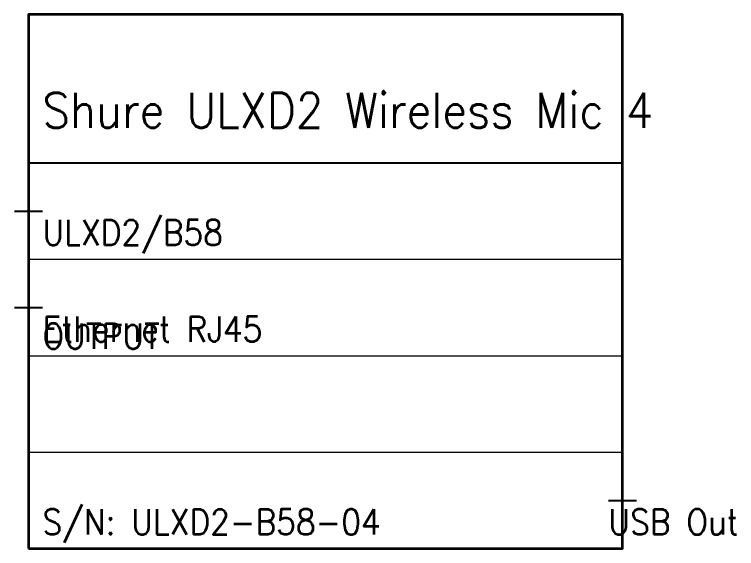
# Model space of a CAD drawing. Header units: metres. Extents: x -56 to 759, y 10 to 642.
# Drawn here: x 525.3 to 576.8, y 542.7 to 580.8 of the extents above; entities that cross this region are included whole.
import ezdxf

# ---------------------------------------------------------------- set-up
doc = ezdxf.new("R2010")
doc.units = ezdxf.units.M
for name, color, linetype in [('DEVICE_TEXT', 7, 'CONTINUOUS'), ('DEVICES', 7, 'CONTINUOUS'), ('ETHERNET', 84, 'CONTINUOUS'), ('NOTES', 8, 'CONTINUOUS'), ('USB', 84, 'CONTINUOUS')]:
    doc.layers.add(name, color=color, linetype=linetype)
doc.styles.get("Standard").update_dxf_attribs({"font": 'STANDARD'})

msp = doc.modelspace()

# ---------------------------------------------------------------- linework, layer by layer
at = {"layer": 'DEVICES', "lineweight": 5}
for p, q in [((526.28, 570.258), (568.616, 570.258)), ((526.28, 563.379), (568.616, 563.379)), ((526.28, 549.62), (568.616, 549.62))]:
    msp.add_line(p, q, dxfattribs=at)
at = {"layer": 'DEVICES', "lineweight": 13}
msp.add_line((526.28, 556.499), (568.616, 556.499), dxfattribs=at)
at = {"layer": 'DEVICES', "lineweight": 35}
msp.add_lwpolyline([(526.28, 542.74), (568.616, 542.74), (568.616, 580.842), (526.28, 580.842), (526.28, 542.74)], dxfattribs=at)
at = {"layer": 'DEVICES'}
msp.add_lwpolyline([(526.28, 570.258), (568.616, 570.258)], dxfattribs=at)
at = {"layer": 'ETHERNET'}
for p, q in [((526.28, 565.819), (526.28, 567.819)), ((525.28, 566.819), (527.28, 566.819)), ((526.28, 558.939), (526.28, 560.939)), ((525.28, 559.939), (527.28, 559.939))]:
    msp.add_line(p, q, dxfattribs=at)
at = {"layer": 'USB'}
for p, q in [((568.616, 545.18), (568.616, 547.18)), ((567.616, 546.18), (569.616, 546.18))]:
    msp.add_line(p, q, dxfattribs=at)

# ---------------------------------------------------------------- texts
at = {"layer": 'DEVICE_TEXT'}
for s, height, p in [('Shure ULXD2 Wireless Mic 4', 2.5, (527.28, 572.758)), ('OUTPUT', 1.8, (527.28, 556.999))]:
    msp.add_text(s, height=height, dxfattribs=at).set_placement(p)
at = {"layer": 'ETHERNET'}
for s, p in [('ULXD2/B58', (527.28, 564.379)), ('Ethernet RJ45', (527.28, 557.499))]:
    msp.add_text(s, height=1.8, dxfattribs=at).set_placement(p)
at = {"layer": 'NOTES'}
msp.add_text('S/N: ULXD2-B58-04', height=1.8, dxfattribs=at).set_placement((527.28, 543.74))
at = {"layer": 'USB'}
msp.add_text('USB Out', height=1.8, dxfattribs=at).set_placement((567.616, 543.74))

doc.saveas('drawing.dxf')
